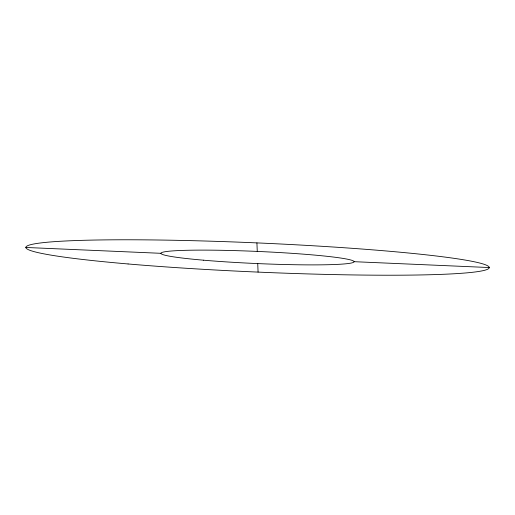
<?xml version="1.0" encoding="UTF-8"?>
<svg xmlns="http://www.w3.org/2000/svg" width="515" height="515" viewBox="0 0 515 515"><rect width="100%" height="100%" fill="white"/><g stroke="black" fill="none" stroke-linecap="round" stroke-linejoin="round"><path stroke-width="0.77" d="M25.75 247.458L160.938 253.316M354.062 261.684L489.25 267.543M256.921 242.893L257.262 251.417M257.738 263.583L258.079 272.107M128.081 263.963A231.969 14.568 2.5 0 0 488.703 268.56A231.969 14.568 2.5 0 0 155.717 239.977A231.969 14.568 2.5 0 0 128.081 263.963M203.573 260.197A96.653 6.071 2.5 0 0 353.831 262.109A96.653 6.071 2.5 0 0 215.09 250.2A96.653 6.071 2.5 0 0 203.573 260.197"/></g></svg>
